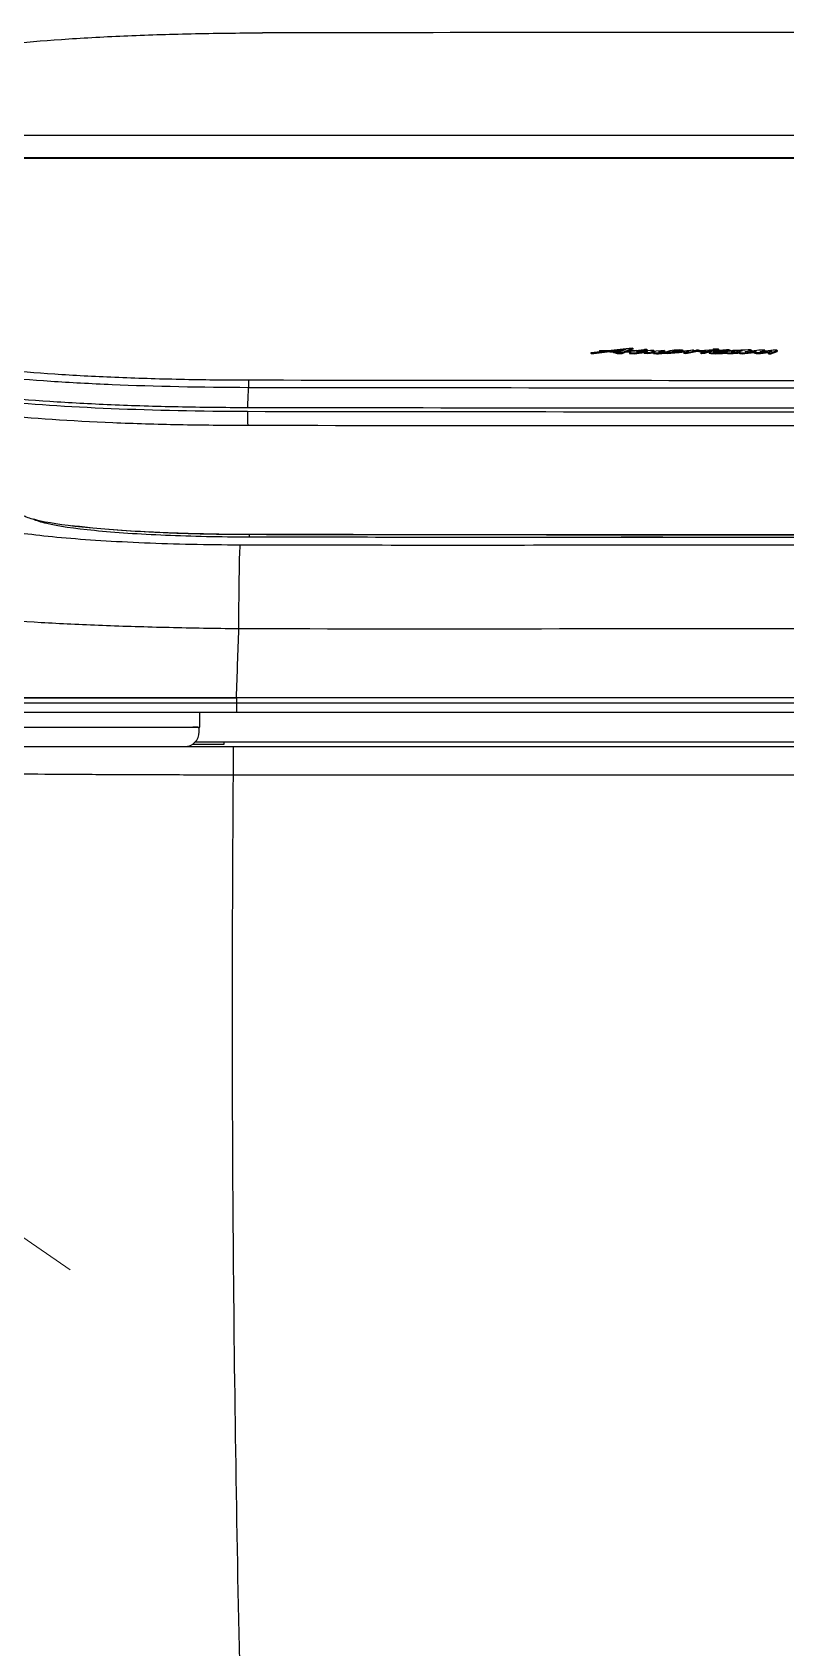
# Model space of a CAD drawing. Header units: millimetres. Extents: x 0 to 460316, y -63250 to 103204.
# Drawn here: x 204830 to 204984.6, y 48456.8 to 48788.2 of the extents above; entities that cross this region are included whole.
import ezdxf

# ---------------------------------------------------------------- set-up
doc = ezdxf.new("R2010")
doc.units = ezdxf.units.MM
doc.header["$LTSCALE"] = 25
doc.layers.add('hatch', color=2, linetype='Continuous', lineweight=13)
doc.layers.add('line', color=7, linetype='Continuous')

msp = doc.modelspace()

# ---------------------------------------------------------------- linework, layer by layer
for p, q in [((204948.13, 48722.93), (204952.49, 48723.46)), ((204953.2, 48723.44), (204952.07, 48722.96)), ((204952.49, 48723.46), (204952.88, 48723.46)), ((204952.88, 48723.46), (204953.2, 48723.44)), ((204953.2, 48723.44), (204953.2, 48723.25)), ((204944.65, 48722.52), (204947.67, 48722.88)), ((204944.69, 48722.49), (204944.65, 48722.52)), ((204944.65, 48722.52), (204944.65, 48722.32)), ((204944.69, 48722.29), (204944.65, 48722.32)), ((204944.85, 48722.47), (204944.69, 48722.49)), ((204944.69, 48722.49), (204944.69, 48722.29)), ((204944.85, 48722.27), (204944.69, 48722.29)), ((204945.24, 48722.48), (204944.85, 48722.47)), ((204944.85, 48722.47), (204944.85, 48722.27)), ((204945.24, 48722.28), (204944.85, 48722.27)), ((204948.48, 48722.87), (204945.24, 48722.48)), ((204948.48, 48722.67), (204945.24, 48722.28)), ((204945.24, 48722.48), (204945.24, 48722.28)), ((204946.41, 48722.96), (204946.94, 48722.97)), ((204946.46, 48722.92), (204946.41, 48722.96)), ((204946.41, 48722.96), (204946.41, 48722.76)), ((204946.45, 48722.73), (204946.41, 48722.76)), ((204946.75, 48722.9), (204946.46, 48722.92)), ((204946.46, 48722.92), (204946.46, 48722.73)), ((204947.67, 48722.88), (204946.75, 48722.9)), ((204946.75, 48722.9), (204946.75, 48722.77)), ((204946.94, 48722.97), (204947.6, 48722.94)), ((204947.6, 48722.94), (204948.13, 48722.93)), ((204948.48, 48722.87), (204951.03, 48722.91)), ((204948.48, 48722.87), (204948.48, 48722.67)), ((204948.48, 48722.67), (204949.24, 48722.68)), ((204951.93, 48723.3), (204948.92, 48722.93)), ((204948.92, 48722.93), (204951.16, 48722.96)), ((204949.24, 48722.7), (204949.3, 48722.71)), ((204949.24, 48722.7), (204949.24, 48722.5)), ((204949.64, 48722.64), (204949.24, 48722.7)), ((204949.64, 48722.44), (204949.24, 48722.5)), ((204949.3, 48722.71), (204949.33, 48722.71)), ((204949.33, 48722.71), (204950.51, 48722.68)), ((204949.64, 48722.64), (204949.64, 48722.44)), ((204950.07, 48722.47), (204949.64, 48722.64)), ((204950.07, 48722.27), (204949.64, 48722.44)), ((204950, 48722.69), (204950.55, 48722.7)), ((204950.27, 48722.45), (204950.07, 48722.47)), ((204950.07, 48722.47), (204950.07, 48722.27)), ((204950.27, 48722.25), (204950.07, 48722.27)), ((204950.51, 48722.45), (204950.27, 48722.45)), ((204950.27, 48722.45), (204950.27, 48722.25)), ((204950.51, 48722.25), (204950.27, 48722.25)), ((204950.51, 48722.68), (204951.03, 48722.91)), ((204950.63, 48722.46), (204950.51, 48722.45)), ((204950.51, 48722.45), (204950.51, 48722.25)), ((204950.63, 48722.26), (204950.51, 48722.25)), ((204950.94, 48722.48), (204950.63, 48722.46)), ((204950.63, 48722.46), (204950.63, 48722.26)), ((204950.94, 48722.28), (204950.63, 48722.26)), ((204951.29, 48723.02), (204950.77, 48722.95)), ((204951.94, 48722.91), (204950.94, 48722.48)), ((204951.94, 48722.71), (204950.94, 48722.28)), ((204950.94, 48722.48), (204950.94, 48722.28)), ((204951.16, 48722.96), (204951.93, 48723.3)), ((204951.94, 48722.91), (204952.4, 48722.91)), ((204951.94, 48722.91), (204951.94, 48722.71)), ((204951.94, 48722.71), (204952.4, 48722.71)), ((204952.07, 48722.96), (204952.96, 48722.96)), ((204952.4, 48722.91), (204952.4, 48722.71)), ((204952.4, 48722.91), (204953.11, 48722.9)), ((204952.4, 48722.71), (204952.85, 48722.71)), ((204953.2, 48723.25), (204952.53, 48722.96)), ((204952.61, 48722.65), (204952.53, 48722.55)), ((204952.53, 48722.55), (204952.92, 48722.5)), ((204952.53, 48722.55), (204952.53, 48722.35)), ((204952.53, 48722.35), (204952.92, 48722.31)), ((204953.2, 48722.79), (204952.61, 48722.65)), ((204952.92, 48722.5), (204952.92, 48722.31)), ((204952.92, 48722.5), (204953.56, 48722.5)), ((204952.92, 48722.31), (204953.56, 48722.3)), ((204952.96, 48722.96), (204953.68, 48722.96)), ((204953.11, 48722.9), (204953.68, 48722.9)), ((204953.11, 48722.9), (204953.11, 48722.77)), ((204955.46, 48723.12), (204953.2, 48722.79)), ((204953.56, 48722.5), (204956.25, 48722.84)), ((204953.56, 48722.3), (204955.54, 48722.55)), ((204953.56, 48722.5), (204953.56, 48722.3)), ((204953.68, 48722.96), (204953.87, 48722.94)), ((204953.87, 48722.94), (204953.68, 48722.9)), ((204953.68, 48722.9), (204953.68, 48722.86)), ((204953.87, 48722.94), (204953.87, 48722.89)), ((204956.13, 48723.1), (204953.99, 48722.73)), ((204953.99, 48722.73), (204954.03, 48722.71)), ((204954.03, 48722.71), (204954.27, 48722.72)), ((204954.27, 48722.72), (204956.84, 48723.04)), ((204955.58, 48723.13), (204955.46, 48723.12)), ((204956.25, 48722.84), (204955.54, 48722.61)), ((204955.54, 48722.61), (204955.58, 48722.58)), ((204955.54, 48722.61), (204955.54, 48722.41)), ((204955.54, 48722.41), (204955.58, 48722.38)), ((204955.81, 48723.14), (204955.58, 48723.13)), ((204955.58, 48722.58), (204956.29, 48722.56)), ((204955.58, 48722.58), (204955.58, 48722.38)), ((204955.58, 48722.38), (204956.29, 48722.36)), ((204956.09, 48723.13), (204955.81, 48723.14)), ((204956.13, 48723.1), (204956.09, 48723.13)), ((204956.13, 48723.1), (204956.13, 48722.95)), ((204956.29, 48722.56), (204957.83, 48722.76)), ((204956.29, 48722.56), (204956.29, 48722.36)), ((204956.29, 48722.36), (204957.48, 48722.51)), ((204956.84, 48723.04), (204957.24, 48723.04)), ((204957.44, 48723.01), (204957.04, 48722.79)), ((204957.04, 48722.79), (204958.98, 48722.98)), ((204957.24, 48723.04), (204957.44, 48723.01)), ((204957.44, 48723.01), (204957.44, 48722.83)), ((204957.83, 48722.76), (204957.48, 48722.54)), ((204957.48, 48722.54), (204957.48, 48722.34)), ((204957.48, 48722.54), (204958.07, 48722.5)), ((204957.48, 48722.34), (204958.07, 48722.3)), ((204958.07, 48722.5), (204958.07, 48722.3)), ((204958.07, 48722.5), (204958.47, 48722.49)), ((204958.07, 48722.3), (204958.47, 48722.29)), ((204958.47, 48722.49), (204959.89, 48722.58)), ((204958.47, 48722.49), (204958.47, 48722.29)), ((204958.47, 48722.29), (204959.89, 48722.38)), ((204959.7, 48722.96), (204958.51, 48722.59)), ((204958.51, 48722.59), (204958.59, 48722.58)), ((204958.59, 48722.58), (204959.66, 48722.65)), ((204958.98, 48722.98), (204959.34, 48722.99)), ((204959.7, 48722.77), (204959.26, 48722.63)), ((204959.34, 48722.99), (204959.7, 48722.96)), ((204959.66, 48722.65), (204960.25, 48722.73)), ((204959.7, 48722.96), (204959.7, 48722.77)), ((204959.89, 48722.58), (204959.89, 48722.38)), ((204959.89, 48722.58), (204960.28, 48722.53)), ((204959.89, 48722.38), (204960.28, 48722.33)), ((204960.25, 48722.73), (204960.84, 48722.94)), ((204960.65, 48722.52), (204960.28, 48722.53)), ((204960.28, 48722.53), (204960.28, 48722.33)), ((204960.65, 48722.32), (204960.28, 48722.33)), ((204962.71, 48722.79), (204960.57, 48722.61)), ((204960.57, 48722.59), (204962.35, 48722.71)), ((204960.57, 48722.61), (204960.57, 48722.59)), ((204961, 48722.54), (204960.65, 48722.52)), ((204960.65, 48722.52), (204960.65, 48722.32)), ((204961, 48722.34), (204960.65, 48722.32)), ((204960.84, 48722.94), (204961.71, 48723.08)), ((204962.71, 48722.66), (204961, 48722.54)), ((204961, 48722.54), (204961, 48722.34)), ((204962.71, 48722.46), (204961, 48722.34)), ((204961.44, 48722.82), (204961.83, 48722.92)), ((204961.59, 48722.82), (204961.44, 48722.82)), ((204961.79, 48722.83), (204961.59, 48722.82)), ((204961.71, 48723.08), (204962.78, 48723.13)), ((204962.19, 48722.89), (204961.79, 48722.83)), ((204961.83, 48722.92), (204961.91, 48722.94)), ((204961.83, 48722.92), (204961.83, 48722.84)), ((204961.91, 48722.94), (204962.23, 48723)), ((204961.91, 48722.94), (204961.91, 48722.85)), ((204962.55, 48722.98), (204962.19, 48722.89)), ((204962.23, 48723), (204962.51, 48723.01)), ((204962.23, 48723), (204962.23, 48722.9)), ((204962.35, 48722.71), (204964.29, 48722.94)), ((204962.51, 48723.01), (204962.51, 48722.97)), ((204962.51, 48723.01), (204962.55, 48722.98)), ((204963.26, 48722.93), (204962.71, 48722.79)), ((204964.57, 48722.86), (204962.71, 48722.66)), ((204962.71, 48722.79), (204962.71, 48722.75)), ((204962.71, 48722.66), (204962.71, 48722.46)), ((204963.87, 48722.59), (204962.71, 48722.46)), ((204962.78, 48723.13), (204963.26, 48723.12)), ((204963.26, 48723.12), (204963.46, 48723.01)), ((204963.46, 48723.01), (204963.26, 48722.93)), ((204963.26, 48722.93), (204963.26, 48722.82)), ((204963.46, 48723.01), (204963.46, 48722.84)), ((204963.65, 48722.52), (204964.72, 48722.85)), ((204964.01, 48722.5), (204963.65, 48722.52)), ((204963.65, 48722.52), (204963.65, 48722.32)), ((204964.01, 48722.3), (204963.65, 48722.32)), ((204964.41, 48722.51), (204964.01, 48722.5)), ((204964.01, 48722.5), (204964.01, 48722.3)), ((204964.41, 48722.31), (204964.01, 48722.3)), ((204964.29, 48722.94), (204965.03, 48723.04)), ((204966.47, 48722.95), (204964.41, 48722.51)), ((204966.47, 48722.75), (204964.41, 48722.31)), ((204964.41, 48722.51), (204964.41, 48722.31)), ((204964.68, 48722.86), (204964.57, 48722.86)), ((204964.57, 48722.86), (204964.57, 48722.8)), ((204964.72, 48722.85), (204964.68, 48722.86)), ((204964.68, 48722.86), (204964.68, 48722.84)), ((204965.03, 48723.04), (204965.11, 48723.04)), ((204965.11, 48723.04), (204965.44, 48723.06)), ((204965.44, 48723.06), (204965.64, 48723.04)), ((204965.48, 48722.99), (204966.15, 48723.04)), ((204965.59, 48723.01), (204965.48, 48722.99)), ((204965.64, 48723.04), (204965.59, 48723.01)), ((204965.59, 48723.01), (204965.59, 48723)), ((204965.64, 48723.04), (204965.64, 48723)), ((204966.15, 48723.04), (204966.21, 48723.05)), ((204966.21, 48723.05), (204966.33, 48723.06)), ((204966.33, 48723.06), (204966.63, 48723.06)), ((204966.47, 48722.95), (204966.47, 48722.75)), ((204966.78, 48722.92), (204966.47, 48722.95)), ((204966.78, 48722.72), (204966.47, 48722.75)), ((204966.63, 48723.06), (204966.82, 48723.02)), ((204966.78, 48722.92), (204967.2, 48722.91)), ((204966.78, 48722.92), (204966.78, 48722.72)), ((204966.78, 48722.72), (204967.2, 48722.71)), ((204966.82, 48723.02), (204967.02, 48722.98)), ((204967.02, 48722.98), (204967.89, 48723.01)), ((204967.14, 48722.57), (204968.25, 48722.93)), ((204967.18, 48722.54), (204967.14, 48722.57)), ((204967.14, 48722.57), (204967.14, 48722.37)), ((204967.18, 48722.34), (204967.14, 48722.37)), ((204967.18, 48722.52), (204967.18, 48722.54)), ((204967.18, 48722.52), (204967.18, 48722.32)), ((204967.34, 48722.5), (204967.18, 48722.52)), ((204967.34, 48722.3), (204967.18, 48722.32)), ((204967.2, 48722.91), (204967.7, 48722.92)), ((204967.2, 48722.91), (204967.2, 48722.71)), ((204967.2, 48722.71), (204967.6, 48722.72)), ((204967.69, 48722.5), (204967.34, 48722.5)), ((204967.34, 48722.5), (204967.34, 48722.3)), ((204967.69, 48722.31), (204967.34, 48722.3)), ((204967.89, 48722.53), (204967.69, 48722.5)), ((204967.69, 48722.5), (204967.69, 48722.31)), ((204967.89, 48722.33), (204967.69, 48722.31)), ((204967.7, 48722.92), (204968.25, 48722.93)), ((204967.7, 48722.92), (204967.7, 48722.75)), ((204967.89, 48723.01), (204968.84, 48723.1)), ((204969.6, 48723.08), (204967.89, 48722.53)), ((204969.04, 48722.7), (204967.89, 48722.33)), ((204967.89, 48722.53), (204967.89, 48722.33)), ((204968.84, 48723.1), (204969.12, 48723.12)), ((204969.04, 48722.7), (204968.88, 48722.61)), ((204968.88, 48722.61), (204968.88, 48722.42)), ((204968.88, 48722.61), (204969.2, 48722.54)), ((204968.88, 48722.42), (204969.2, 48722.34)), ((204970.27, 48722.89), (204969.04, 48722.7)), ((204969.6, 48722.88), (204969.04, 48722.71)), ((204969.12, 48723.12), (204969.47, 48723.11)), ((204969.2, 48722.54), (204969.64, 48722.5)), ((204969.2, 48722.54), (204969.2, 48722.34)), ((204969.2, 48722.34), (204969.64, 48722.31)), ((204969.47, 48723.11), (204969.6, 48723.08)), ((204969.6, 48723.08), (204969.6, 48722.88)), ((204969.64, 48722.5), (204969.64, 48722.31)), ((204969.64, 48722.5), (204970.15, 48722.5)), ((204969.64, 48722.31), (204970.15, 48722.3)), ((204969.7, 48723.26), (204969.85, 48723.3)), ((204969.7, 48723.26), (204969.7, 48723.06)), ((204969.84, 48723.22), (204969.7, 48723.26)), ((204969.84, 48723.02), (204969.7, 48723.06)), ((204969.75, 48722.63), (204970.03, 48722.72)), ((204969.83, 48722.59), (204969.75, 48722.63)), ((204970.51, 48722.57), (204969.83, 48722.59)), ((204970.23, 48723.21), (204969.84, 48723.22)), ((204969.84, 48723.22), (204969.84, 48723.02)), ((204970.23, 48723.01), (204969.84, 48723.02)), ((204969.85, 48723.3), (204970.23, 48723.31)), ((204970.03, 48722.72), (204971.26, 48722.89)), ((204970.03, 48722.72), (204970.03, 48722.59)), ((204970.15, 48722.5), (204971.61, 48722.53)), ((204970.15, 48722.5), (204970.15, 48722.3)), ((204970.15, 48722.3), (204971.61, 48722.33)), ((204970.23, 48723.31), (204970.6, 48723.3)), ((204970.62, 48723.22), (204970.23, 48723.21)), ((204970.23, 48723.21), (204970.23, 48723.01)), ((204970.62, 48723.02), (204970.23, 48723.01)), ((204972.41, 48723.07), (204970.27, 48722.89)), ((204970.4, 48722.57), (204971.26, 48722.69)), ((204971.46, 48722.58), (204970.51, 48722.57)), ((204970.6, 48723.3), (204970.76, 48723.26)), ((204970.76, 48723.26), (204970.62, 48723.22)), ((204970.62, 48723.22), (204970.62, 48723.02)), ((204970.76, 48723.06), (204970.62, 48723.02)), ((204970.76, 48723.26), (204970.76, 48723.06)), ((204971.26, 48722.89), (204972.05, 48722.96)), ((204971.26, 48722.89), (204971.26, 48722.69)), ((204971.26, 48722.69), (204971.81, 48722.74)), ((204972.33, 48722.64), (204971.46, 48722.58)), ((204971.61, 48722.53), (204972.37, 48722.58)), ((204971.61, 48722.53), (204971.61, 48722.33)), ((204971.61, 48722.33), (204972.37, 48722.38)), ((204972.21, 48722.97), (204971.81, 48722.9)), ((204971.81, 48722.9), (204971.93, 48722.87)), ((204971.81, 48722.9), (204971.81, 48722.7)), ((204971.81, 48722.7), (204971.93, 48722.67)), ((204971.93, 48722.87), (204972.37, 48722.88)), ((204971.93, 48722.87), (204971.93, 48722.67)), ((204971.93, 48722.67), (204972.37, 48722.68)), ((204972.05, 48722.96), (204972.21, 48722.97)), ((204972.05, 48722.96), (204972.05, 48722.94)), ((204972.48, 48722.69), (204972.33, 48722.64)), ((204972.37, 48722.88), (204973.12, 48722.99)), ((204972.37, 48722.88), (204972.37, 48722.68)), ((204972.37, 48722.68), (204972.64, 48722.72)), ((204972.37, 48722.58), (204972.37, 48722.38)), ((204972.37, 48722.58), (204972.64, 48722.54)), ((204972.37, 48722.38), (204972.64, 48722.34)), ((204972.92, 48723.06), (204972.41, 48723.07)), ((204973.75, 48722.93), (204972.48, 48722.69)), ((204972.64, 48722.54), (204973.36, 48722.51)), ((204972.64, 48722.54), (204972.64, 48722.34)), ((204972.64, 48722.34), (204973.36, 48722.31)), ((204973.16, 48723.04), (204972.92, 48723.06)), ((204973.12, 48722.99), (204973.16, 48723.04)), ((204973.12, 48722.99), (204973.12, 48722.81)), ((204973.14, 48722.81), (204973.16, 48722.84)), ((204973.16, 48723.04), (204973.16, 48722.84)), ((204973.36, 48722.51), (204973.79, 48722.52)), ((204973.36, 48722.51), (204973.36, 48722.31)), ((204973.36, 48722.31), (204973.79, 48722.32)), ((204973.48, 48722.7), (204973.4, 48722.64)), ((204973.4, 48722.64), (204973.59, 48722.64)), ((204974.03, 48722.82), (204973.48, 48722.7)), ((204973.48, 48722.7), (204973.48, 48722.64)), ((204973.59, 48722.64), (204973.95, 48722.64)), ((204975.38, 48723.04), (204973.75, 48722.93)), ((204973.79, 48722.52), (204974.74, 48722.61)), ((204973.79, 48722.52), (204973.79, 48722.32)), ((204973.79, 48722.32), (204974.74, 48722.41)), ((204973.95, 48722.64), (204975.02, 48722.78)), ((204974.7, 48722.89), (204974.03, 48722.82)), ((204974.03, 48722.82), (204974.03, 48722.65)), ((204975.34, 48722.93), (204974.7, 48722.89)), ((204974.7, 48722.89), (204974.7, 48722.74)), ((204974.74, 48722.61), (204975.26, 48722.68)), ((204974.74, 48722.61), (204974.74, 48722.41)), ((204974.74, 48722.41), (204975.06, 48722.46)), ((204975.02, 48722.78), (204975.69, 48722.95)), ((204975.26, 48722.68), (204975.06, 48722.59)), ((204975.06, 48722.59), (204975.06, 48722.39)), ((204975.06, 48722.59), (204975.18, 48722.53)), ((204975.06, 48722.39), (204975.18, 48722.33)), ((204975.18, 48722.53), (204975.61, 48722.5)), ((204975.18, 48722.53), (204975.18, 48722.33)), ((204975.18, 48722.33), (204975.61, 48722.3)), ((204975.69, 48722.95), (204975.34, 48722.93)), ((204975.34, 48722.93), (204975.34, 48722.86)), ((204975.69, 48723.04), (204975.38, 48723.04)), ((204975.61, 48722.5), (204976.21, 48722.51)), ((204975.61, 48722.5), (204975.61, 48722.3)), ((204975.61, 48722.3), (204976.21, 48722.31)), ((204976.29, 48723.02), (204975.69, 48723.04)), ((204976.21, 48722.51), (204978.54, 48722.81)), ((204976.21, 48722.31), (204978.19, 48722.56)), ((204976.21, 48722.51), (204976.21, 48722.31)), ((204976.25, 48722.7), (204977.55, 48723.01)), ((204976.29, 48722.69), (204976.25, 48722.7)), ((204976.84, 48723.06), (204976.29, 48723.02)), ((204976.41, 48722.69), (204976.29, 48722.69)), ((204978.62, 48722.97), (204976.41, 48722.69)), ((204977.32, 48723.06), (204976.84, 48723.06)), ((204977.55, 48723.04), (204977.32, 48723.06)), ((204977.55, 48723.01), (204977.55, 48723.04)), ((204977.55, 48723.01), (204977.55, 48722.84)), ((204978.27, 48722.7), (204978.19, 48722.64)), ((204978.19, 48722.64), (204978.19, 48722.44)), ((204978.19, 48722.64), (204978.23, 48722.59)), ((204978.19, 48722.44), (204978.23, 48722.4)), ((204978.23, 48722.59), (204978.54, 48722.55)), ((204978.23, 48722.59), (204978.23, 48722.4)), ((204978.23, 48722.4), (204978.54, 48722.35)), ((204978.54, 48722.81), (204978.27, 48722.7)), ((204978.54, 48722.55), (204978.9, 48722.54)), ((204978.54, 48722.55), (204978.54, 48722.35)), ((204978.54, 48722.35), (204978.9, 48722.34)), ((204979.06, 48723), (204978.62, 48722.97)), ((204978.9, 48722.54), (204979.41, 48722.56)), ((204978.9, 48722.54), (204978.9, 48722.34)), ((204978.9, 48722.34), (204979.41, 48722.36)), ((204979.65, 48723.04), (204979.06, 48723)), ((204979.34, 48722.7), (204980.29, 48722.96)), ((204979.38, 48722.69), (204979.34, 48722.7)), ((204979.49, 48722.69), (204979.38, 48722.69)), ((204979.41, 48722.56), (204981.71, 48722.82)), ((204979.41, 48722.56), (204979.41, 48722.36)), ((204979.41, 48722.36), (204980.98, 48722.54)), ((204982.03, 48723.02), (204979.49, 48722.69)), ((204979.97, 48723.05), (204979.65, 48723.04)), ((204980.29, 48723.02), (204979.97, 48723.05)), ((204980.29, 48722.96), (204980.29, 48723.02)), ((204980.29, 48722.96), (204980.29, 48722.8)), ((204981.32, 48722.69), (204980.96, 48722.53)), ((204980.96, 48722.53), (204980.96, 48722.33)), ((204980.96, 48722.53), (204981.08, 48722.47)), ((204980.96, 48722.33), (204981.08, 48722.27)), ((204981.08, 48722.47), (204981.08, 48722.27)), ((204981.08, 48722.47), (204981.32, 48722.46)), ((204981.08, 48722.27), (204981.32, 48722.26)), ((204981.71, 48722.82), (204981.32, 48722.69)), ((204981.32, 48722.46), (204981.55, 48722.46)), ((204981.32, 48722.46), (204981.32, 48722.26)), ((204981.32, 48722.26), (204981.55, 48722.26)), ((204981.55, 48722.46), (204982.82, 48722.94)), ((204981.55, 48722.26), (204982.82, 48722.74)), ((204981.55, 48722.46), (204981.55, 48722.26)), ((204982.42, 48723.03), (204982.03, 48723.02)), ((204982.74, 48723.02), (204982.42, 48723.03)), ((204982.82, 48722.94), (204982.74, 48723.02)), ((204982.82, 48722.94), (204982.82, 48722.74))]:
    msp.add_line(p, q)
at = {"layer": 'hatch', "ltscale": 3}
msp.add_line((204632.63, 48675.26), (204837.82, 48534.36), dxfattribs=at)
at = {"layer": 'line'}
for p, q in [((204799.7, 48767.16), (205179.06, 48767.16)), ((205178.3, 48762.33), (204800.46, 48762.33)), ((205178.28, 48762.45), (204800.48, 48762.45)), ((204799.12, 48651.7), (204871.9, 48651.7)), ((204799.12, 48650.7), (204871.9, 48650.7)), ((204871.9, 48651.7), (204871.9, 48650.7)), ((204871.94, 48648.7), (204801.12, 48648.7)), ((204864.38, 48645.7), (204864.38, 48648.7)), ((204864.28, 48644.7), (204864.28, 48645.2)), ((204862.94, 48642.2), (204869.38, 48642.2)), ((204863.52, 48642.7), (205115.24, 48642.7)), ((204869.38, 48642.2), (204869.38, 48642.7))]:
    msp.add_line(p, q, dxfattribs=at)
for centre, radius, start, end in [((204861.28, 48644.7), 3, 270, 0), ((204863.78, 48645.2), 0.5, 360, 90)]:
    msp.add_arc(centre, radius, start, end, dxfattribs=at)
for centre, major_axis, ratio, start_param, end_param in [((204989.38, 48073.63), (7150.96, 0), 0.099926, 1.555112, 1.586481), ((204874.4, 48715.41), (0, 1.5), 0.015654, 0.0996, 1.628453), ((204874.27, 48710.76), (0.01, 4.5), 0.015684, 1.635488, 2.36321), ((204872.62, 48665.21), (-0.04, -18), 0.016222, 3.258018, 4.676698), ((204871.94, 48650.7), (0, 2), 0.016186, 1.570796, 3.141593)]:
    msp.add_ellipse(centre, major_axis=major_axis, ratio=ratio, start_param=start_param, end_param=end_param, dxfattribs=at)
for points, knots in [([(204802.72, 48780.63), (204802.86, 48781.11), (204803.45, 48781.59), (204805.5, 48782.54), (204806.98, 48783), (204810.77, 48783.9), (204813.07, 48784.32), (204818.42, 48785.13), (204821.53, 48785.51), (204828.34, 48786.2), (204832.03, 48786.51), (204840.02, 48787.06), (204844.35, 48787.3), (204853.25, 48787.69), (204857.86, 48787.84), (204867.4, 48788.05), (204872.31, 48788.11), (204877.23, 48788.11)], [0, 0, 0, 0, 0.125, 0.125, 0.25, 0.25, 0.375, 0.375, 0.5, 0.5, 0.625, 0.625, 0.75, 0.75, 0.875, 0.875, 1, 1, 1, 1]), ([(204802.12, 48724.06), (204802.22, 48723.59), (204802.77, 48723.13), (204804.76, 48722.22), (204806.21, 48721.77), (204809.89, 48720.91), (204812.13, 48720.5), (204817.43, 48719.73), (204820.44, 48719.37), (204827.06, 48718.71), (204830.7, 48718.41), (204838.54, 48717.89), (204842.65, 48717.67), (204851.26, 48717.31), (204855.8, 48717.17), (204865, 48716.98), (204869.67, 48716.92), (204874.4, 48716.92)], [0, 0, 0, 0, 0.125, 0.125, 0.25, 0.25, 0.375, 0.375, 0.5, 0.5, 0.625, 0.625, 0.75, 0.75, 0.875, 0.875, 1, 1, 1, 1]), ([(204874.38, 48715.33), (204864.81, 48715.35), (204855.16, 48715.56), (204842, 48716.11), (204837.8, 48716.34), (204829.81, 48716.88), (204826.09, 48717.18), (204819.34, 48717.85), (204816.26, 48718.22), (204810.85, 48719.01), (204808.57, 48719.42), (204802.93, 48720.72), (204800.82, 48721.68), (204800.62, 48722.62)], [0, 0, 0, 0, 0.25, 0.25, 0.375, 0.375, 0.5, 0.5, 0.625, 0.625, 0.75, 0.75, 1, 1, 1, 1]), ([(204800.27, 48717.8), (204800.54, 48717.12), (204801.1, 48716.66), (204803.12, 48715.77), (204804.6, 48715.32), (204808.36, 48714.48), (204810.65, 48714.08), (204816.02, 48713.32), (204819.12, 48712.96), (204829.25, 48711.98), (204837.38, 48711.45), (204855.02, 48710.71), (204864.65, 48710.51), (204874.2, 48710.48)], [0, 0, 0, 0, 0.125, 0.125, 0.25, 0.25, 0.375, 0.375, 0.5, 0.5, 0.75, 0.75, 1, 1, 1, 1]), ([(204800.47, 48718.57), (204800.58, 48718.09), (204801.14, 48717.62), (204803.17, 48716.69), (204804.65, 48716.23), (204810.28, 48714.92), (204815.79, 48714.11), (204825.92, 48713.11), (204829.66, 48712.81), (204837.64, 48712.28), (204841.83, 48712.05), (204850.62, 48711.68), (204855.26, 48711.54), (204864.64, 48711.34), (204869.4, 48711.29), (204874.23, 48711.28)], [0, 0, 0, 0, 0.125, 0.125, 0.25, 0.25, 0.5, 0.5, 0.625, 0.625, 0.75, 0.75, 0.875, 0.875, 1, 1, 1, 1]), ([(204874.22, 48707.56), (204869.45, 48707.56), (204864.76, 48707.61), (204855.51, 48707.79), (204850.93, 48707.93), (204837.87, 48708.48), (204829.84, 48709.02), (204819.82, 48710.02), (204816.76, 48710.39), (204811.43, 48711.17), (204809.17, 48711.59), (204805.43, 48712.47), (204803.96, 48712.93), (204802.19, 48713.75), (204801.68, 48714.12), (204801.42, 48714.48)], [0, 0, 0, 0, 0.129, 0.129, 0.258001, 0.258001, 0.516001, 0.516001, 0.645002, 0.645002, 0.774002, 0.774002, 0.903002, 0.903002, 1, 1, 1, 1]), ([(204874.23, 48711.28), (204874.25, 48711.78), (204874.27, 48712.28), (204874.31, 48713.51), (204874.34, 48714.24), (204874.37, 48715.09), (204874.38, 48715.21), (204874.38, 48715.33)], [0, 0, 0, 0, 0.370172, 0.370172, 0.912054, 0.912054, 1, 1, 1, 1]), ([(204817.32, 48688.11), (204818.31, 48687.44), (204820.43, 48686.8), (204825.21, 48685.9), (204827.07, 48685.61), (204831.21, 48685.08), (204833.5, 48684.83), (204838.52, 48684.38), (204841.24, 48684.17), (204846.92, 48683.81), (204849.9, 48683.66), (204859.31, 48683.27), (204865.87, 48683.12), (204872.63, 48683.1)], [0, 0, 0, 0, 0.25, 0.25, 0.375, 0.375, 0.5, 0.5, 0.625, 0.625, 0.75, 0.75, 1, 1, 1, 1]), ([(204827.87, 48689.27), (204827.99, 48689.19), (204828.13, 48689.12), (204828.9, 48688.76), (204829.77, 48688.49), (204833.06, 48687.7), (204836.25, 48687.2), (204844.08, 48686.37), (204848.81, 48686.02), (204859.08, 48685.52), (204864.76, 48685.36), (204873.2, 48685.27), (204876.04, 48685.27), (204881.71, 48685.26), (204884.54, 48685.26), (204898.71, 48685.24), (204910.04, 48685.23), (204944.04, 48685.2), (204966.71, 48685.19), (204989.38, 48685.19)], [0, 0, 0, 0, 0.012598, 0.012598, 0.059617, 0.059617, 0.153656, 0.153656, 0.247694, 0.247694, 0.341732, 0.341732, 0.388751, 0.388751, 0.43577, 0.43577, 0.623847, 0.623847, 1, 1, 1, 1]), ([(204830.17, 48688.4), (204830.81, 48688.1), (204831.76, 48687.8), (204835.27, 48686.98), (204838.63, 48686.48), (204847.01, 48685.65), (204851.99, 48685.32), (204862.75, 48684.87), (204868.63, 48684.74), (204874.5, 48684.73)], [0.0902154, 0.0902154, 0.0902154, 0.0902154, 0.2278197, 0.2278197, 0.4852131, 0.4852131, 0.7426066, 0.7426066, 1, 1, 1, 1]), ([(204861.23, 48685.4), (204859.86, 48685.44), (204858.5, 48685.49), (204851.74, 48685.78), (204846.7, 48686.11), (204840.93, 48686.68), (204839.51, 48686.84), (204838.2, 48687.01)], [0, 0, 0, 0, 0.151623, 0.151623, 0.77426, 0.77426, 1, 1, 1, 1]), ([(204874.5, 48684.73), (204883.14, 48684.72), (204891.79, 48684.71), (204905.1, 48684.69), (204909.77, 48684.69), (204919.1, 48684.68), (204923.77, 48684.67), (204929.6, 48684.67), (204930.77, 48684.67), (204936.61, 48684.66), (204941.27, 48684.66), (204960.42, 48684.65), (204974.9, 48684.64), (204989.38, 48684.64)], [0, 0, 0, 0, 0.225799, 0.225799, 0.347669, 0.347669, 0.469538, 0.469538, 0.500005, 0.500005, 0.621875, 0.621875, 1, 1, 1, 1]), ([(205083.44, 48685.25), (205082.3, 48685.22), (205079.51, 48685.15), (205074.76, 48685.06), (205069.39, 48684.97), (205062.18, 48684.89), (205053.35, 48684.82), (205043.17, 48684.77), (205033.94, 48684.73), (205027.03, 48684.71), (205022.24, 48684.69), (205019.1, 48684.69), (205015.64, 48684.68), (205011.19, 48684.67), (205005.21, 48684.66), (204997.87, 48684.65), (204989.86, 48684.63), (204979.41, 48684.62), (204967.34, 48684.62), (204957.04, 48684.63), (204951.7, 48684.65), (204950.79, 48684.65)], [0, 0, 0, 0, 0.028618, 0.06856, 0.112032, 0.153966, 0.235536, 0.312767, 0.382806, 0.442085, 0.467559, 0.490226, 0.512319, 0.545022, 0.58976, 0.646325, 0.709278, 0.769313, 0.880373, 0.979514, 1, 1, 1, 1]), ([(204872.63, 48683.1), (204892.08, 48683.06), (204911.54, 48683.04), (204950.46, 48683.07), (204969.92, 48683.12), (204989.38, 48683.12)], [0, 0, 0, 0, 0.5, 0.5, 1, 1, 1, 1]), ([(204872.33, 48665.85), (204867.5, 48665.9), (204862.76, 48665.99), (204853.44, 48666.21), (204848.82, 48666.35), (204840, 48666.69), (204835.82, 48666.89), (204827.9, 48667.33), (204824.15, 48667.57), (204817.41, 48668.1), (204814.38, 48668.38), (204809.01, 48668.97), (204806.7, 48669.29), (204801.1, 48670.24), (204799.02, 48670.92), (204798.8, 48671.57)], [0, 0, 0, 0, 0.125, 0.125, 0.25, 0.25, 0.375, 0.375, 0.5, 0.5, 0.625, 0.625, 0.75, 0.75, 1, 1, 1, 1]), ([(204871.84, 48651.7), (204862.94, 48651.7), (204854.29, 48651.7), (204841.87, 48651.7), (204837.92, 48651.7), (204830.42, 48651.7), (204826.83, 48651.7), (204820.19, 48651.7), (204817.16, 48651.7), (204811.69, 48651.7), (204809.23, 48651.7), (204805.02, 48651.7), (204803.28, 48651.7), (204800.52, 48651.7), (204799.5, 48651.7), (204798.86, 48651.7)], [0, 0, 0, 0, 0.25, 0.25, 0.375, 0.375, 0.5, 0.5, 0.625, 0.625, 0.75, 0.75, 0.875, 0.875, 1, 1, 1, 1]), ([(204871.9, 48650.7), (204875.91, 48650.7), (204879.91, 48650.7), (204899.94, 48650.7), (204915.97, 48650.7), (204951.12, 48650.7), (204970.25, 48650.7), (204989.38, 48650.7)], [0, 0, 0, 0, 0.102299, 0.102299, 0.5115, 0.5115, 1, 1, 1, 1]), ([(204863.78, 48645.7), (204863.78, 48645.7), (204863.76, 48645.7), (204863.69, 48645.7), (204863.58, 48645.7), (204863.45, 48645.7), (204863.31, 48645.7), (204863.16, 48645.7), (204863.05, 48645.7), (204862.99, 48645.7), (204862.98, 48645.7)], [0, 0, 0, 0, 0.177661, 0.348466, 0.502882, 0.641897, 0.766434, 0.878303, 0.981387, 1, 1, 1, 1]), ([(204802.84, 48641.7), (204803.31, 48641.7), (204804.16, 48641.7), (204806.57, 48641.7), (204808.12, 48641.7), (204811.91, 48641.7), (204814.18, 48641.7), (204819.26, 48641.7), (204822.08, 48641.7), (204828.3, 48641.7), (204831.71, 48641.7), (204838.84, 48641.7), (204842.6, 48641.7), (204850.5, 48641.7), (204854.59, 48641.7), (204862.87, 48641.7), (204867.07, 48641.7), (204871.35, 48641.7)], [0, 0, 0, 0, 0.125, 0.125, 0.25, 0.25, 0.375, 0.375, 0.5, 0.5, 0.625, 0.625, 0.75, 0.75, 0.875, 0.875, 1, 1, 1, 1]), ([(204871.27, 48635.86), (204871.27, 48637.29), (204871.27, 48638.82), (204871.31, 48641.03), (204871.33, 48641.7), (204871.35, 48641.7)], [0, 0, 0, 0, 0.5, 0.5, 1, 1, 1, 1]), ([(204871.27, 48635.86), (204866.68, 48635.86), (204862.17, 48635.87), (204853.3, 48635.89), (204848.9, 48635.91), (204840.43, 48635.95), (204836.4, 48635.98), (204828.75, 48636.03), (204825.09, 48636.07), (204818.42, 48636.14), (204815.39, 48636.18), (204809.95, 48636.26), (204807.52, 48636.3), (204803.46, 48636.39), (204801.8, 48636.44), (204799.24, 48636.54), (204798.33, 48636.59), (204797.84, 48636.64)], [0, 0, 0, 0, 0.125, 0.125, 0.25, 0.25, 0.375, 0.375, 0.5, 0.5, 0.625, 0.625, 0.75, 0.75, 0.875, 0.875, 1, 1, 1, 1]), ([(204879.67, 48267.7), (204879.26, 48275.27), (204878.87, 48282.92), (204878.11, 48298.16), (204877.74, 48305.79), (204876.69, 48328.67), (204876.04, 48343.94), (204874.29, 48389.8), (204873.35, 48420.44), (204871.95, 48481.82), (204871.48, 48512.57), (204871.02, 48574.15), (204871.06, 48604.96), (204871.27, 48635.86)], [0, 0, 0, 0, 0.0625, 0.0625, 0.125, 0.125, 0.25, 0.25, 0.5, 0.5, 0.75, 0.75, 1, 1, 1, 1])]:
    msp.add_open_spline(points, degree=3, knots=knots, dxfattribs=at)
for points in [[(204874.4, 48716.92), (204912.73, 48716.86), (204951.05, 48716.83), (204989.38, 48716.83)], [(204989.38, 48715.24), (204951.05, 48715.24), (204912.71, 48715.27), (204874.38, 48715.33)], [(204874.2, 48710.48), (204912.59, 48710.42), (204950.99, 48710.39), (204989.38, 48710.39)], [(204874.23, 48711.28), (204912.61, 48711.22), (204951, 48711.19), (204989.38, 48711.19)], [(204989.38, 48707.47), (204950.99, 48707.47), (204912.6, 48707.5), (204874.22, 48707.56)], [(204874.49, 48685.18), (204870.01, 48685.19), (204865.51, 48685.26), (204861.23, 48685.4)], [(204874.49, 48685.18), (204874.49, 48684.92), (204874.49, 48684.71), (204874.5, 48684.73)], [(204989.38, 48685.09), (204970.24, 48685.09), (204931.93, 48685.1), (204893.63, 48685.15), (204874.49, 48685.18)], [(204872.33, 48665.85), (204872.17, 48661.14), (204872, 48656.42), (204871.84, 48651.7)], [(204989.38, 48665.85), (204950.36, 48665.85), (204911.34, 48665.77), (204872.33, 48665.85)], [(204989.38, 48651.7), (204950.2, 48651.7), (204911.02, 48651.7), (204871.84, 48651.7)], [(204989.38, 48651.7), (204950.22, 48651.7), (204911.06, 48651.7), (204871.9, 48651.7)], [(204989.38, 48648.7), (204950.23, 48648.7), (204911.08, 48648.7), (204871.94, 48648.7)], [(204871.35, 48641.7), (204910.69, 48641.7), (204950.03, 48641.7), (204989.38, 48641.7)], [(204989.38, 48635.86), (204950.01, 48635.86), (204910.64, 48635.86), (204871.27, 48635.86)]]:
    msp.add_open_spline(points, degree=3, dxfattribs=at)
msp.add_rational_spline([(204814.38, 48645.7), (204814.38, 48645.7), (204864.38, 48645.7), (204864.38, 48645.7)], [1, 0.333333333333, 0.333333333333, 1], degree=3, dxfattribs=at)

doc.saveas('drawing.dxf')
